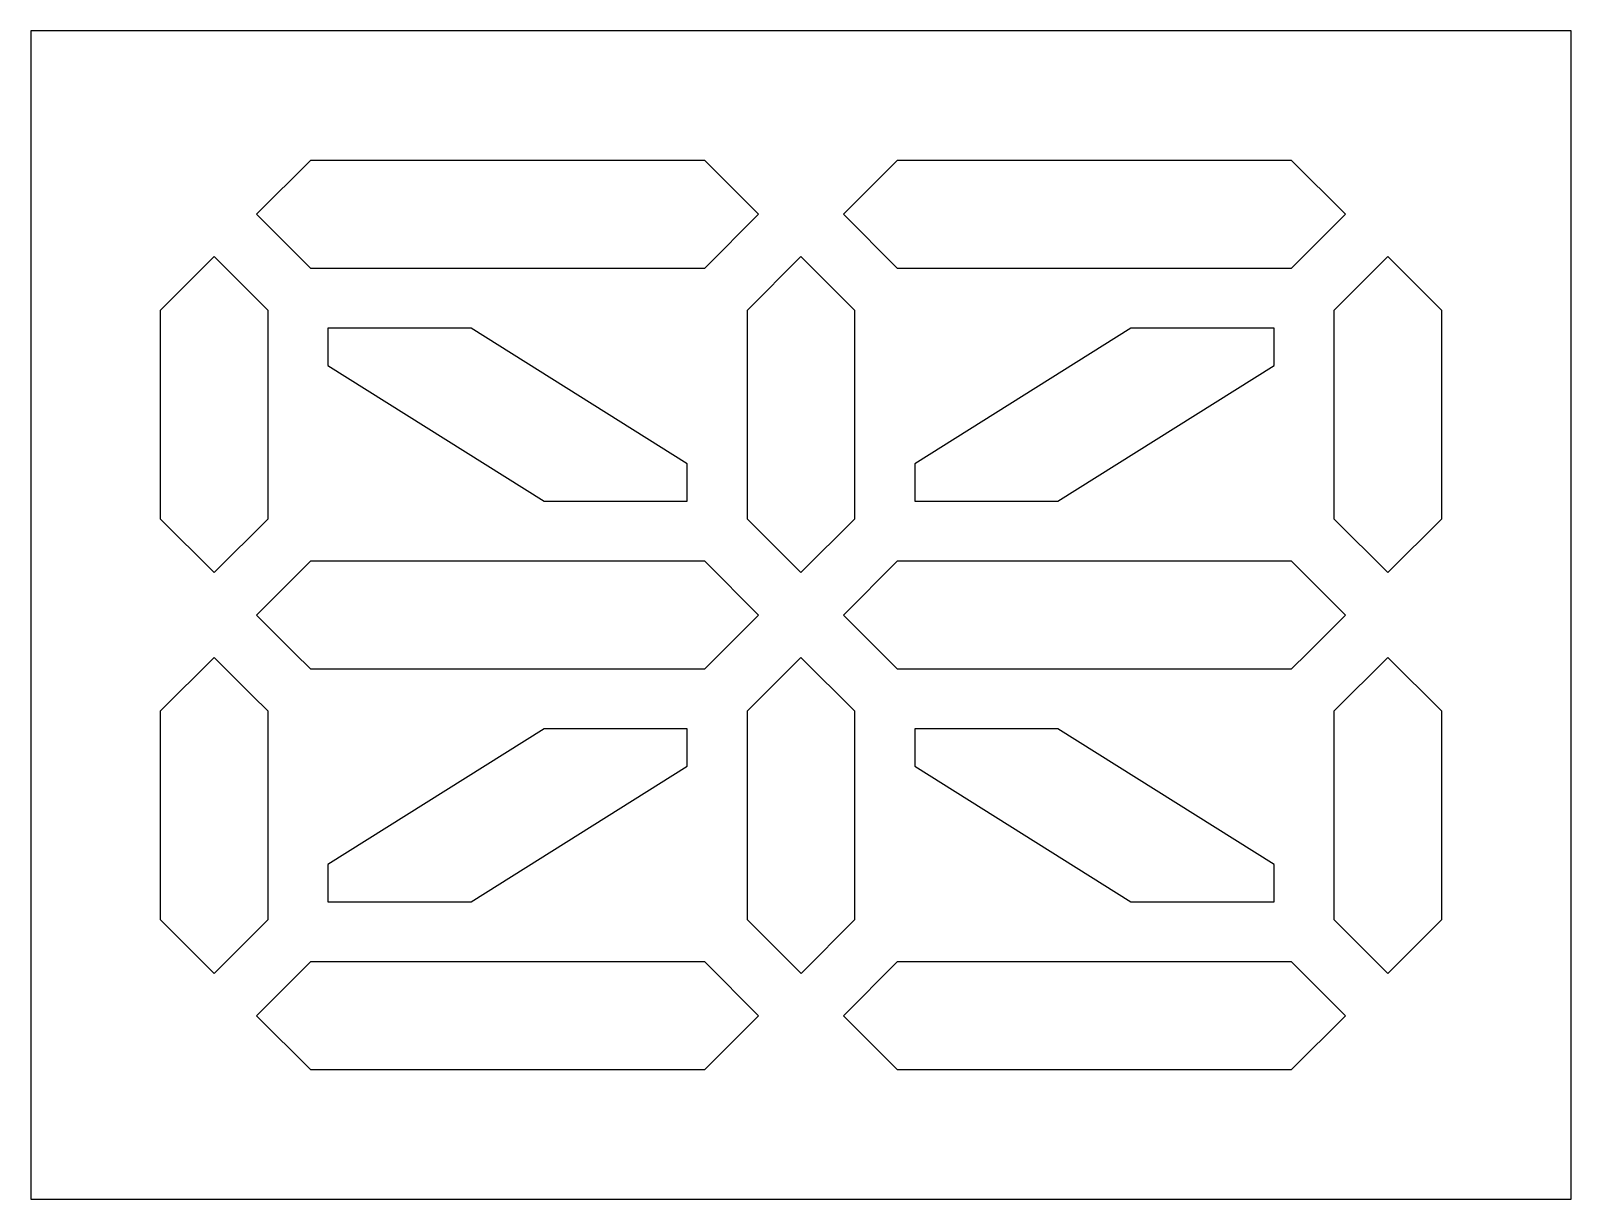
# Model space of a CAD drawing. Extents: x 1 to 827, y 1 to 627.
import ezdxf

# ---------------------------------------------------------------- set-up
doc = ezdxf.new("R2010")
doc.units = 0
doc.layers.add('Layer_1', color=7, linetype='CONTINUOUS')

msp = doc.modelspace()

# ---------------------------------------------------------------- linework, layer by layer
at = {"layer": 'Layer_1', "color": 1}
msp.add_lwpolyline([(1.417344, 627.32989), (1.417344, 1.417336), (827.015881, 1.417336), (827.015881, 627.32989)], close=True, dxfattribs=at)
at = {"layer": 'Layer_1', "color": 7}
for points in [[(122.399088, 529.04052), (151.281062, 500.156896), (362.639482, 500.156896), (391.523106, 529.04052), (362.639482, 557.924143), (151.281062, 557.924143)], [(436.910029, 529.04052), (465.793653, 500.156896), (677.151968, 500.156896), (706.034017, 529.04052), (677.151968, 557.924143), (465.793653, 557.924143)], [(70.821216, 477.464297), (70.821216, 365.949802), (99.704839, 337.067829), (128.588463, 365.949802), (128.588463, 477.464297), (99.704839, 506.346271)], [(385.332081, 477.462572), (385.332081, 365.951452), (414.215705, 337.067829), (443.100979, 365.951452), (443.100979, 477.462572), (414.215705, 506.346271)], [(699.844642, 477.464297), (699.844642, 365.949802), (728.728191, 337.067829), (757.611889, 365.949802), (757.611889, 477.464297), (728.728191, 506.346271)], [(160.681187, 468.064173), (160.681187, 448.051548), (276.474461, 375.349927), (353.239358, 375.349927), (353.239358, 395.362476), (237.447763, 468.064173)], [(475.193777, 395.362476), (475.193777, 375.349927), (551.958599, 375.349927), (667.751844, 448.051548), (667.751844, 468.064173), (590.985372, 468.064173)], [(122.399088, 314.37358), (142.821287, 293.94973), (151.281062, 285.489956), (362.639482, 285.489956), (391.523106, 314.37358), (362.639482, 343.257203), (151.281062, 343.257203)], [(436.910029, 314.37358), (465.793653, 285.489956), (677.151968, 285.489956), (685.611743, 293.94973), (706.034017, 314.37358), (677.151968, 343.257203), (465.793653, 343.257203)], [(70.821216, 262.797282), (70.821216, 151.284512), (99.704839, 122.400888), (128.588463, 151.284512), (128.588463, 262.797282), (120.128688, 271.257057), (99.704839, 291.679256)], [(385.332081, 262.795632), (385.332081, 151.286162), (414.217355, 122.400888), (443.100979, 151.286162), (443.100979, 262.795632), (414.215705, 291.679256)], [(699.844642, 262.797282), (699.844642, 151.284512), (728.728191, 122.400888), (757.611889, 151.284512), (757.611889, 262.797282), (728.728191, 291.679256)], [(160.681187, 180.695536), (160.681187, 160.682987), (237.447763, 160.682987), (353.239358, 233.384608), (353.239358, 253.397157), (276.474461, 253.397157)], [(475.193777, 253.397157), (475.193777, 233.384608), (590.985372, 160.682987), (667.751844, 160.682987), (667.751844, 180.695536), (551.958599, 253.397157)], [(122.397438, 99.706564), (151.281062, 70.822941), (362.639482, 70.822941), (391.523106, 99.706564), (362.639482, 128.590263), (151.281062, 128.590263)], [(436.910029, 99.706564), (465.793653, 70.822941), (677.151968, 70.822941), (706.035592, 99.706564), (677.151968, 128.590263), (465.793653, 128.590263)]]:
    msp.add_lwpolyline(points, close=True, dxfattribs=at)

doc.saveas('drawing.dxf')
